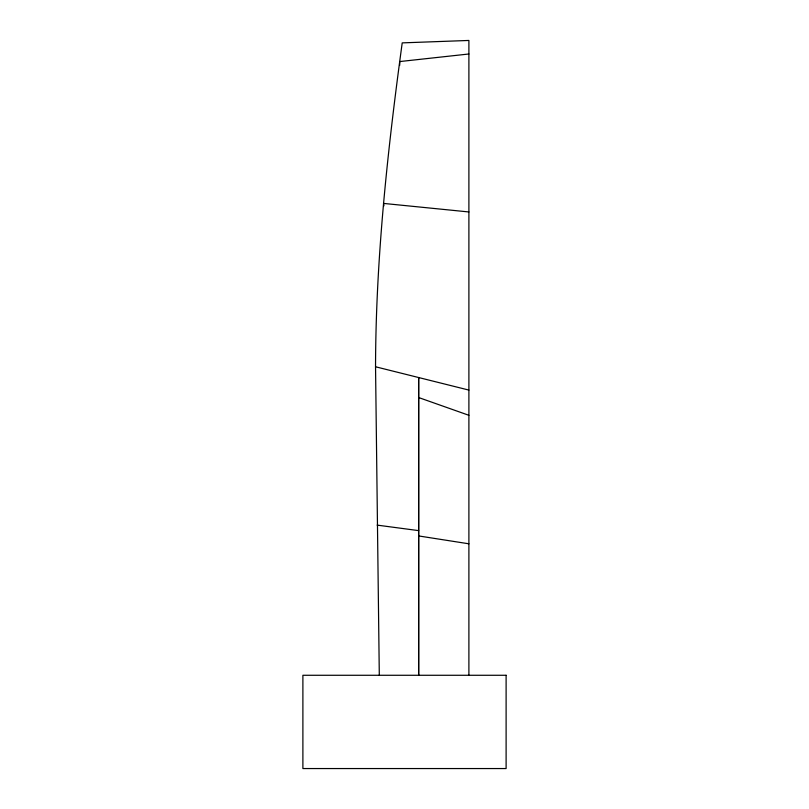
<?xml version="1.0" encoding="UTF-8"?>
<svg xmlns="http://www.w3.org/2000/svg" width="809" height="809" viewBox="0 0 809 809"><rect width="100%" height="100%" fill="white"/><g stroke="black" fill="none" stroke-linecap="round" stroke-linejoin="round"><path stroke-width="1.21" d="M418.657 535.942L418.657 675.272L418.657 377.54L418.657 535.942L468.896 543.8M379.3 675.272L375.538 366.77C375.791 258.273 387.602 150.262 402.215 42.877L468.896 40.45L468.896 675.272M399.697 65.327L399.777 61.555L468.896 53.991M468.896 211.958L383.517 203.413L383.941 205.84M377.125 525.112L418.657 530.623M375.538 366.77L468.896 390.09M418.657 397.543L468.896 415.3M506.11 675.272L302.89 675.272L302.89 768.55L506.11 768.55L506.11 675.272"/></g></svg>
